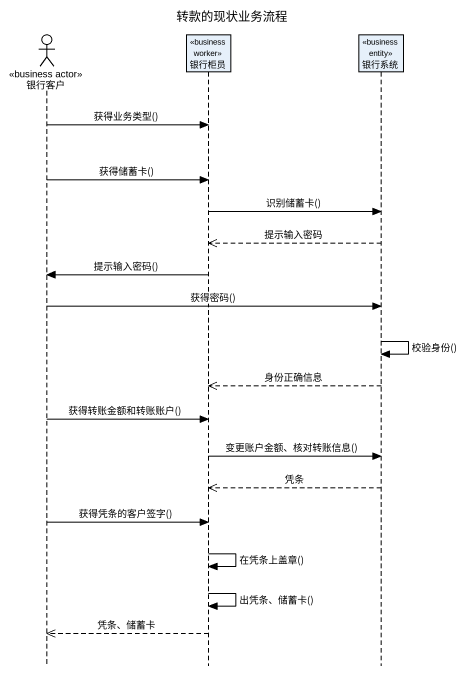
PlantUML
@startuml
title 转款的现状业务流程
hide footbox
actor 银行客户 <<business actor>>
participant 银行柜员 <<business worker>>
participant 银行系统 <<business entity>>

银行客户 -> 银行柜员 : 获得业务类型()
银行客户 -> 银行柜员 : 获得储蓄卡()
银行柜员 -> 银行系统 : 识别储蓄卡()
银行系统 -->> 银行柜员 : 提示输入密码
银行柜员 -> 银行客户 : 提示输入密码()
银行客户 -> 银行系统 : 获得密码()
银行系统 -> 银行系统 : 校验身份()
银行系统 -->> 银行柜员 : 身份正确信息
银行客户 -> 银行柜员 : 获得转账金额和转账账户()
银行柜员 -> 银行系统 : 变更账户金额、核对转账信息()
银行系统 -->> 银行柜员 : 凭条
银行客户 -> 银行柜员 : 获得凭条的客户签字()
银行柜员 -> 银行柜员 : 在凭条上盖章()
银行柜员 -> 银行柜员 : 出凭条、储蓄卡()
银行柜员 -->> 银行客户 : 凭条、储蓄卡
@enduml
